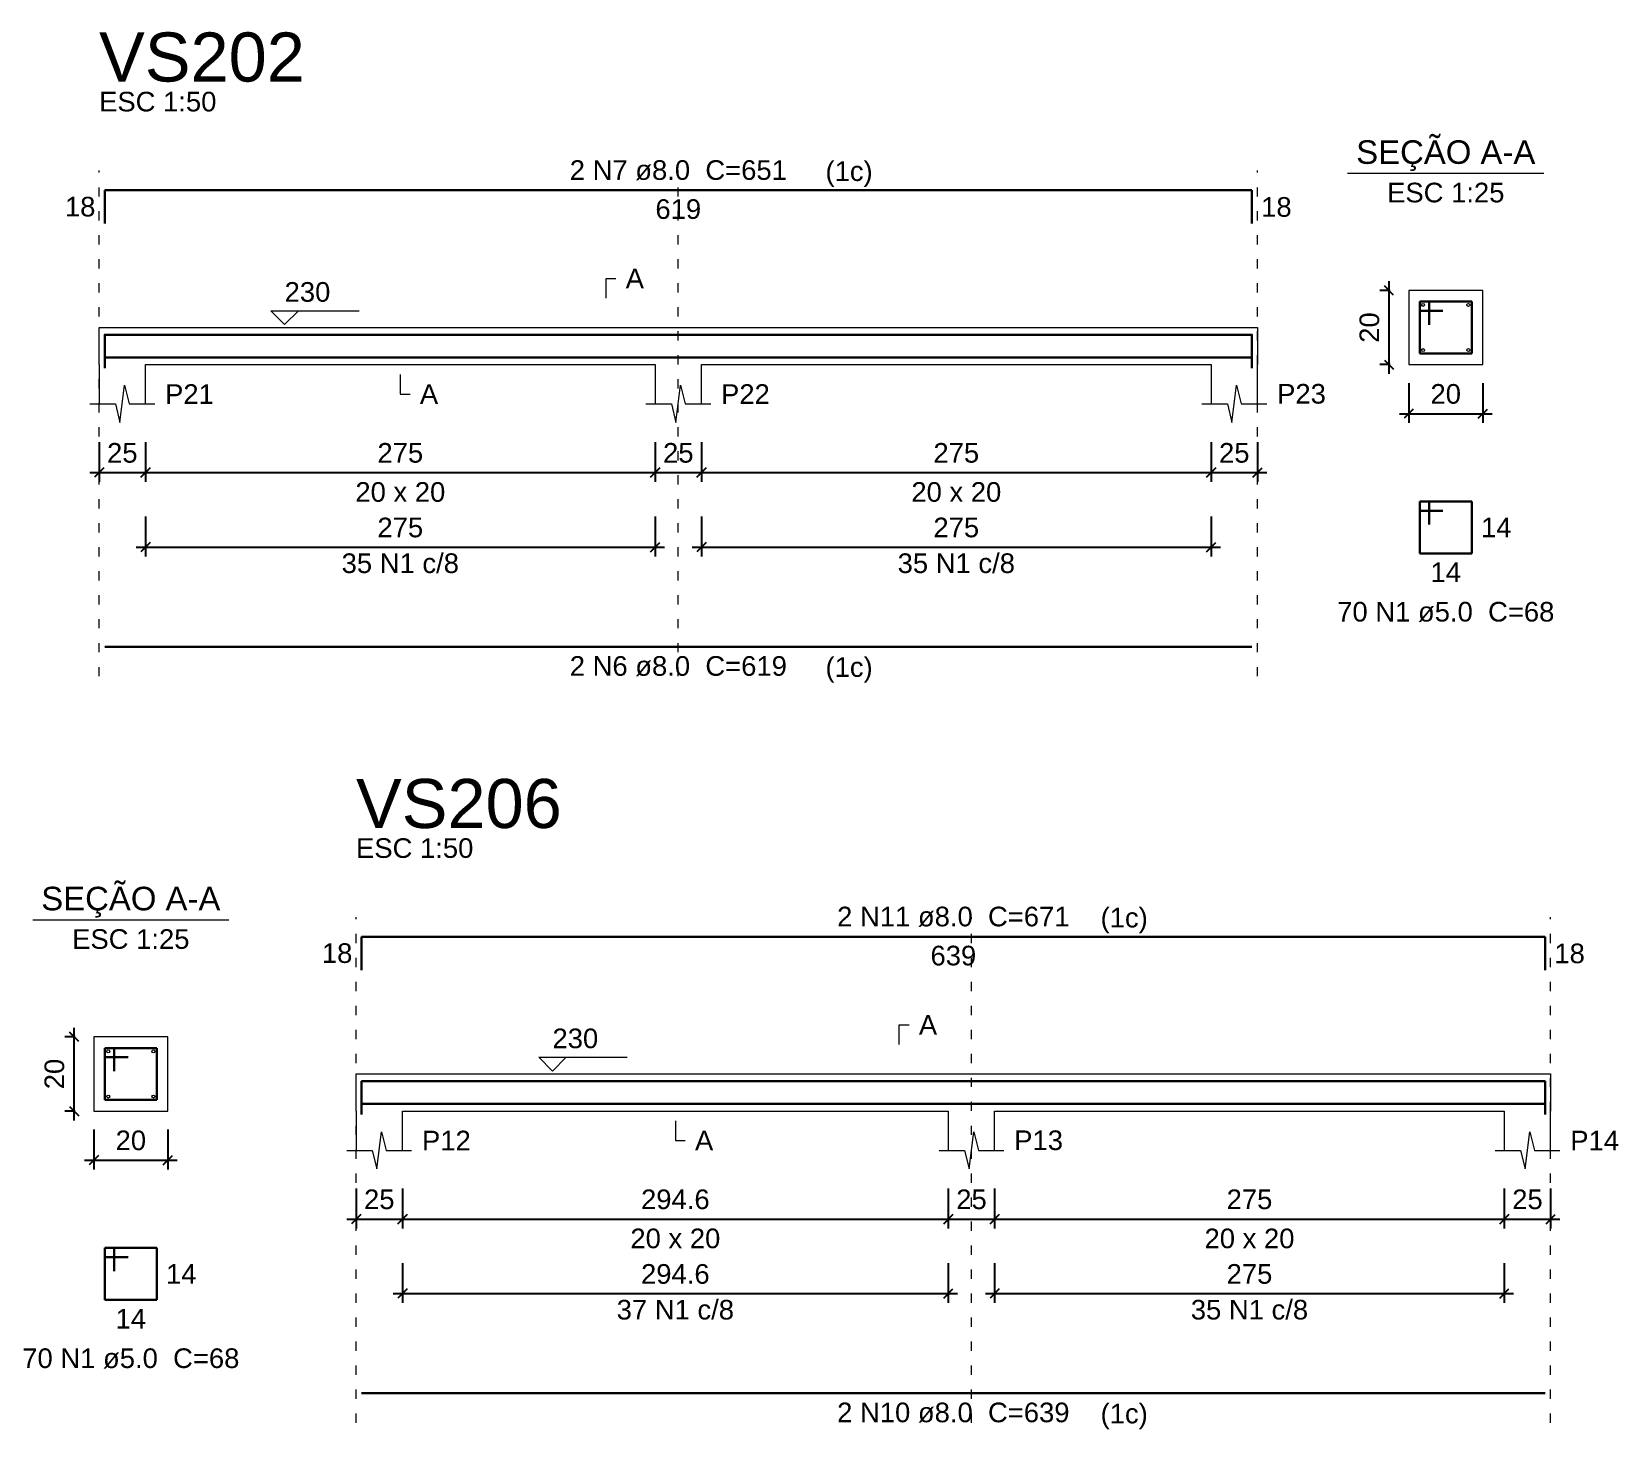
# Model space of a CAD drawing. Header units: millimetres. Extents: x 7 to 580, y -90 to 91.
# Drawn here: x 540.13 to 557.25, y -83.3 to -68.22 of the extents above; entities that cross this region are included whole.
import ezdxf

# ---------------------------------------------------------------- set-up
doc = ezdxf.new("R2010")
doc.units = ezdxf.units.MM
doc.linetypes.add('DOT2', pattern=[3.175, 0, -3.175])
for name, color, linetype, lineweight in [('DT-Barras na forma', 2, 'Continuous', 30), ('DT-Barras no corte', 5, 'Continuous', 5), ('DT-Barras rebatidas', 2, 'Continuous', 30), ('DT-Cotas', 9, 'Continuous', 5), ('DT-Forma', 5, 'Continuous', 5), ('DT-Pontilhado', 9, 'DOT2', 5), ('DT-Textos', 7, 'Continuous', 5), ('DT-Título', 3, 'Continuous', 20)]:
    doc.layers.add(name, color=color, linetype=linetype, lineweight=lineweight)
doc.styles.add('Arial', font='arial.ttf')
doc.styles.get("Standard").update_dxf_attribs({"font": 'arial.ttf'})
doc.dimstyles.new('UM_25.000000', dxfattribs={"dimtxt": 0.18, "dimasz": 0.1, "dimexe": 0.1, "dimexo": 0.2, "dimgap": 0, "dimtad": 1, "dimtih": 1, "dimtoh": 1, "dimdec": 1, "dimlfac": 25, "dimzin": 0, "dimdsep": 46, "dimtxsty": 'Standard', "dimblk": 'CLOSED', "dimblk1": 'CLOSED', "dimblk2": 'CLOSED', "dimcen": 0.09, "dimdle": 0.1, "dimadec": 1, "dimazin": 2, "dimtfac": 1, "dimtdec": 4, "dimtofl": 0, "dimtmove": 0, "dimatfit": 3, "dimldrblk": 'CLOSED', "dimfxl": 1, "dimtolj": 1, "dimarcsym": 0})
doc.dimstyles.new('UM_50.000000', dxfattribs={"dimtxt": 0.18, "dimasz": 0.1, "dimexe": 0.1, "dimexo": 0.2, "dimgap": 0, "dimtad": 1, "dimtih": 1, "dimtoh": 1, "dimdec": 1, "dimlfac": 50, "dimzin": 0, "dimdsep": 46, "dimtxsty": 'Standard', "dimblk": 'CLOSED', "dimblk1": 'CLOSED', "dimblk2": 'CLOSED', "dimcen": 0.09, "dimdle": 0.1, "dimadec": 1, "dimazin": 2, "dimtfac": 1, "dimtdec": 4, "dimtofl": 0, "dimtmove": 0, "dimatfit": 3, "dimldrblk": 'CLOSED', "dimfxl": 1, "dimtolj": 1, "dimarcsym": 0})

# ---------------------------------------------------------------- blocks, each defined once
blk = doc.blocks.new('_OBLIQUE')
at = {"color": 0, "linetype": 'ByBlock', "lineweight": -2}
blk.add_line((-0.5, -0.5), (0.5, 0.5), dxfattribs=at)
blk = doc.blocks.new('*D905')
at = {"layer": 'Defpoints', "color": 0, "transparency": 16777216}
for p in [(540.854, -72.449), (541.354, -72.449), (541.354, -72.979)]:
    blk.add_point(p, dxfattribs=at)
at = {"layer": 'DT-Cotas', "color": 0, "lineweight": -2, "transparency": 16777216}
for p, q in [((540.854, -72.649), (540.854, -73.079)), ((541.354, -72.649), (541.354, -73.079)), ((540.754, -72.979), (541.454, -72.979))]:
    blk.add_line(p, q, dxfattribs=at)
at = {"layer": 'DT-Cotas', "color": 0, "lineweight": -2, "transparency": 16777216, "xscale": 0.1, "yscale": 0.1, "zscale": 0.1, "rotation": 180}
blk.add_blockref('_OBLIQUE', (540.854, -72.979), dxfattribs=at)
at = {"layer": 'DT-Cotas', "color": 0, "lineweight": -2, "transparency": 16777216, "xscale": 0.1, "yscale": 0.1, "zscale": 0.1}
blk.add_blockref('_OBLIQUE', (541.354, -72.979), dxfattribs=at)
at = {"layer": 'DT-Cotas', "transparency": 16777216, "insert": (541.104, -72.767), "char_height": 0.2118, "attachment_point": 5, "rotation": 0.0057, "style": 'Arial'}
blk.add_mtext('\\A1;25', dxfattribs=at)
blk = doc.blocks.new('*D906')
at = {"layer": 'Defpoints', "color": 0, "transparency": 16777216}
for p in [(541.354, -72.449), (546.854, -72.449), (546.854, -72.979)]:
    blk.add_point(p, dxfattribs=at)
at = {"layer": 'DT-Cotas', "color": 0, "lineweight": -2, "transparency": 16777216}
for p, q in [((541.354, -72.649), (541.354, -73.079)), ((546.854, -72.649), (546.854, -73.079)), ((541.254, -72.979), (546.954, -72.979))]:
    blk.add_line(p, q, dxfattribs=at)
at = {"layer": 'DT-Cotas', "color": 0, "lineweight": -2, "transparency": 16777216, "xscale": 0.1, "yscale": 0.1, "zscale": 0.1, "rotation": 180}
blk.add_blockref('_OBLIQUE', (541.354, -72.979), dxfattribs=at)
at = {"layer": 'DT-Cotas', "color": 0, "lineweight": -2, "transparency": 16777216, "xscale": 0.1, "yscale": 0.1, "zscale": 0.1}
blk.add_blockref('_OBLIQUE', (546.854, -72.979), dxfattribs=at)
at = {"layer": 'DT-Cotas', "transparency": 16777216, "insert": (544.104, -72.767), "char_height": 0.2118, "attachment_point": 5, "rotation": 0.0057, "style": 'Arial'}
blk.add_mtext('\\A1;275', dxfattribs=at)
blk = doc.blocks.new('*D907')
at = {"layer": 'Defpoints', "color": 0, "transparency": 16777216}
for p in [(546.854, -72.449), (547.354, -72.449), (547.354, -72.979)]:
    blk.add_point(p, dxfattribs=at)
at = {"layer": 'DT-Cotas', "color": 0, "lineweight": -2, "transparency": 16777216}
for p, q in [((546.854, -72.649), (546.854, -73.079)), ((547.354, -72.649), (547.354, -73.079)), ((546.754, -72.979), (547.454, -72.979))]:
    blk.add_line(p, q, dxfattribs=at)
at = {"layer": 'DT-Cotas', "color": 0, "lineweight": -2, "transparency": 16777216, "xscale": 0.1, "yscale": 0.1, "zscale": 0.1, "rotation": 180}
blk.add_blockref('_OBLIQUE', (546.854, -72.979), dxfattribs=at)
at = {"layer": 'DT-Cotas', "color": 0, "lineweight": -2, "transparency": 16777216, "xscale": 0.1, "yscale": 0.1, "zscale": 0.1}
blk.add_blockref('_OBLIQUE', (547.354, -72.979), dxfattribs=at)
at = {"layer": 'DT-Cotas', "transparency": 16777216, "insert": (547.104, -72.767), "char_height": 0.2118, "attachment_point": 5, "rotation": 0.0057, "style": 'Arial'}
blk.add_mtext('\\A1;25', dxfattribs=at)
blk = doc.blocks.new('*D908')
at = {"layer": 'Defpoints', "color": 0, "transparency": 16777216}
for p in [(547.354, -72.449), (552.854, -72.449), (552.854, -72.979)]:
    blk.add_point(p, dxfattribs=at)
at = {"layer": 'DT-Cotas', "color": 0, "lineweight": -2, "transparency": 16777216}
for p, q in [((547.354, -72.649), (547.354, -73.079)), ((552.854, -72.649), (552.854, -73.079)), ((547.254, -72.979), (552.954, -72.979))]:
    blk.add_line(p, q, dxfattribs=at)
at = {"layer": 'DT-Cotas', "color": 0, "lineweight": -2, "transparency": 16777216, "xscale": 0.1, "yscale": 0.1, "zscale": 0.1, "rotation": 180}
blk.add_blockref('_OBLIQUE', (547.354, -72.979), dxfattribs=at)
at = {"layer": 'DT-Cotas', "color": 0, "lineweight": -2, "transparency": 16777216, "xscale": 0.1, "yscale": 0.1, "zscale": 0.1}
blk.add_blockref('_OBLIQUE', (552.854, -72.979), dxfattribs=at)
at = {"layer": 'DT-Cotas', "transparency": 16777216, "insert": (550.104, -72.767), "char_height": 0.2118, "attachment_point": 5, "rotation": 0.0057, "style": 'Arial'}
blk.add_mtext('\\A1;275', dxfattribs=at)
blk = doc.blocks.new('*D909')
at = {"layer": 'Defpoints', "color": 0, "transparency": 16777216}
for p in [(552.854, -72.449), (553.354, -72.449), (553.354, -72.979)]:
    blk.add_point(p, dxfattribs=at)
at = {"layer": 'DT-Cotas', "color": 0, "lineweight": -2, "transparency": 16777216}
for p, q in [((552.854, -72.649), (552.854, -73.079)), ((553.354, -72.649), (553.354, -73.079)), ((552.754, -72.979), (553.454, -72.979))]:
    blk.add_line(p, q, dxfattribs=at)
at = {"layer": 'DT-Cotas', "color": 0, "lineweight": -2, "transparency": 16777216, "xscale": 0.1, "yscale": 0.1, "zscale": 0.1, "rotation": 180}
blk.add_blockref('_OBLIQUE', (552.854, -72.979), dxfattribs=at)
at = {"layer": 'DT-Cotas', "color": 0, "lineweight": -2, "transparency": 16777216, "xscale": 0.1, "yscale": 0.1, "zscale": 0.1}
blk.add_blockref('_OBLIQUE', (553.354, -72.979), dxfattribs=at)
at = {"layer": 'DT-Cotas', "transparency": 16777216, "insert": (553.104, -72.767), "char_height": 0.2118, "attachment_point": 5, "rotation": 0.0057, "style": 'Arial'}
blk.add_mtext('\\A1;25', dxfattribs=at)
blk = doc.blocks.new('*D910')
at = {"layer": 'Defpoints', "color": 0, "transparency": 16777216}
for p in [(554.774, -71.014), (554.986, -71.014), (554.986, -71.814)]:
    blk.add_point(p, dxfattribs=at)
at = {"layer": 'DT-Cotas', "color": 0, "lineweight": -2, "transparency": 16777216}
for p, q in [((554.786, -71.014), (554.674, -71.014)), ((554.774, -71.914), (554.774, -70.914)), ((554.786, -71.814), (554.674, -71.814))]:
    blk.add_line(p, q, dxfattribs=at)
at = {"layer": 'DT-Cotas', "color": 0, "lineweight": -2, "transparency": 16777216, "xscale": 0.1, "yscale": 0.1, "zscale": 0.1}
for p, rotation in [((554.774, -71.014), 90), ((554.774, -71.814), 270)]:
    blk.add_blockref('_OBLIQUE', p, dxfattribs=dict(at, rotation=rotation))
at = {"layer": 'DT-Cotas', "transparency": 16777216, "insert": (554.563, -71.414), "char_height": 0.2118, "attachment_point": 5, "rotation": 90, "style": 'Arial'}
blk.add_mtext('\\A1;20', dxfattribs=at)
blk = doc.blocks.new('*D911')
at = {"layer": 'Defpoints', "color": 0, "transparency": 16777216}
for p in [(554.986, -71.814), (555.786, -71.814), (555.786, -72.343)]:
    blk.add_point(p, dxfattribs=at)
at = {"layer": 'DT-Cotas', "color": 0, "lineweight": -2, "transparency": 16777216}
for p, q in [((554.986, -72.014), (554.986, -72.443)), ((555.786, -72.014), (555.786, -72.443)), ((554.886, -72.343), (555.886, -72.343))]:
    blk.add_line(p, q, dxfattribs=at)
at = {"layer": 'DT-Cotas', "color": 0, "lineweight": -2, "transparency": 16777216, "xscale": 0.1, "yscale": 0.1, "zscale": 0.1, "rotation": 180}
blk.add_blockref('_OBLIQUE', (554.986, -72.343), dxfattribs=at)
at = {"layer": 'DT-Cotas', "color": 0, "lineweight": -2, "transparency": 16777216, "xscale": 0.1, "yscale": 0.1, "zscale": 0.1}
blk.add_blockref('_OBLIQUE', (555.786, -72.343), dxfattribs=at)
at = {"layer": 'DT-Cotas', "transparency": 16777216, "insert": (555.386, -72.131), "char_height": 0.2118, "attachment_point": 5, "rotation": 0.0057, "style": 'Arial'}
blk.add_mtext('\\A1;20', dxfattribs=at)
blk = doc.blocks.new('*D912')
at = {"layer": 'Defpoints', "color": 0, "transparency": 16777216}
for p in [(541.354, -73.254), (546.854, -73.254), (546.854, -73.783)]:
    blk.add_point(p, dxfattribs=at)
at = {"layer": 'DT-Cotas', "color": 0, "lineweight": -2, "transparency": 16777216}
for p, q in [((541.354, -73.454), (541.354, -73.883)), ((546.854, -73.454), (546.854, -73.883)), ((541.254, -73.783), (546.954, -73.783))]:
    blk.add_line(p, q, dxfattribs=at)
at = {"layer": 'DT-Cotas', "color": 0, "lineweight": -2, "transparency": 16777216, "xscale": 0.1, "yscale": 0.1, "zscale": 0.1, "rotation": 180}
blk.add_blockref('_OBLIQUE', (541.354, -73.783), dxfattribs=at)
at = {"layer": 'DT-Cotas', "color": 0, "lineweight": -2, "transparency": 16777216, "xscale": 0.1, "yscale": 0.1, "zscale": 0.1}
blk.add_blockref('_OBLIQUE', (546.854, -73.783), dxfattribs=at)
at = {"layer": 'DT-Cotas', "transparency": 16777216, "insert": (544.104, -73.572), "char_height": 0.2118, "attachment_point": 5, "rotation": 0.0057, "style": 'Arial'}
blk.add_mtext('\\A1;275', dxfattribs=at)
blk = doc.blocks.new('*D913')
at = {"layer": 'Defpoints', "color": 0, "transparency": 16777216}
for p in [(547.354, -73.254), (552.854, -73.254), (552.854, -73.783)]:
    blk.add_point(p, dxfattribs=at)
at = {"layer": 'DT-Cotas', "color": 0, "lineweight": -2, "transparency": 16777216}
for p, q in [((547.354, -73.454), (547.354, -73.883)), ((552.854, -73.454), (552.854, -73.883)), ((547.254, -73.783), (552.954, -73.783))]:
    blk.add_line(p, q, dxfattribs=at)
at = {"layer": 'DT-Cotas', "color": 0, "lineweight": -2, "transparency": 16777216, "xscale": 0.1, "yscale": 0.1, "zscale": 0.1, "rotation": 180}
blk.add_blockref('_OBLIQUE', (547.354, -73.783), dxfattribs=at)
at = {"layer": 'DT-Cotas', "color": 0, "lineweight": -2, "transparency": 16777216, "xscale": 0.1, "yscale": 0.1, "zscale": 0.1}
blk.add_blockref('_OBLIQUE', (552.854, -73.783), dxfattribs=at)
at = {"layer": 'DT-Cotas', "transparency": 16777216, "insert": (550.104, -73.572), "char_height": 0.2118, "attachment_point": 5, "rotation": 0.0057, "style": 'Arial'}
blk.add_mtext('\\A1;275', dxfattribs=at)
blk = doc.blocks.new('*D923')
at = {"layer": 'Defpoints', "color": 0, "transparency": 16777216}
for p in [(540.584, -79.067), (540.796, -79.067), (540.796, -79.867)]:
    blk.add_point(p, dxfattribs=at)
at = {"layer": 'DT-Cotas', "color": 0, "lineweight": -2, "transparency": 16777216}
for p, q in [((540.596, -79.067), (540.484, -79.067)), ((540.584, -79.967), (540.584, -78.967)), ((540.596, -79.867), (540.484, -79.867))]:
    blk.add_line(p, q, dxfattribs=at)
at = {"layer": 'DT-Cotas', "color": 0, "lineweight": -2, "transparency": 16777216, "xscale": 0.1, "yscale": 0.1, "zscale": 0.1}
for p, rotation in [((540.584, -79.067), 90), ((540.584, -79.867), 270)]:
    blk.add_blockref('_OBLIQUE', p, dxfattribs=dict(at, rotation=rotation))
at = {"layer": 'DT-Cotas', "transparency": 16777216, "insert": (540.372, -79.467), "char_height": 0.2118, "attachment_point": 5, "rotation": 90, "style": 'Arial'}
blk.add_mtext('\\A1;20', dxfattribs=at)
blk = doc.blocks.new('*D924')
at = {"layer": 'Defpoints', "color": 0, "transparency": 16777216}
for p in [(540.796, -79.867), (541.596, -79.867), (541.596, -80.396)]:
    blk.add_point(p, dxfattribs=at)
at = {"layer": 'DT-Cotas', "color": 0, "lineweight": -2, "transparency": 16777216}
for p, q in [((540.796, -80.067), (540.796, -80.496)), ((541.596, -80.067), (541.596, -80.496)), ((540.696, -80.396), (541.696, -80.396))]:
    blk.add_line(p, q, dxfattribs=at)
at = {"layer": 'DT-Cotas', "color": 0, "lineweight": -2, "transparency": 16777216, "xscale": 0.1, "yscale": 0.1, "zscale": 0.1, "rotation": 180}
blk.add_blockref('_OBLIQUE', (540.796, -80.396), dxfattribs=at)
at = {"layer": 'DT-Cotas', "color": 0, "lineweight": -2, "transparency": 16777216, "xscale": 0.1, "yscale": 0.1, "zscale": 0.1}
blk.add_blockref('_OBLIQUE', (541.596, -80.396), dxfattribs=at)
at = {"layer": 'DT-Cotas', "transparency": 16777216, "insert": (541.196, -80.184), "char_height": 0.2118, "attachment_point": 5, "rotation": 0.0057, "style": 'Arial'}
blk.add_mtext('\\A1;20', dxfattribs=at)
blk = doc.blocks.new('*D927')
at = {"layer": 'Defpoints', "color": 0, "transparency": 16777216}
for p in [(543.627, -80.502), (544.127, -80.502), (544.127, -81.032)]:
    blk.add_point(p, dxfattribs=at)
at = {"layer": 'DT-Cotas', "color": 0, "lineweight": -2, "transparency": 16777216}
for p, q in [((543.627, -80.702), (543.627, -81.132)), ((544.127, -80.702), (544.127, -81.132)), ((543.527, -81.032), (544.227, -81.032))]:
    blk.add_line(p, q, dxfattribs=at)
at = {"layer": 'DT-Cotas', "color": 0, "lineweight": -2, "transparency": 16777216, "xscale": 0.1, "yscale": 0.1, "zscale": 0.1, "rotation": 180}
blk.add_blockref('_OBLIQUE', (543.627, -81.032), dxfattribs=at)
at = {"layer": 'DT-Cotas', "color": 0, "lineweight": -2, "transparency": 16777216, "xscale": 0.1, "yscale": 0.1, "zscale": 0.1}
blk.add_blockref('_OBLIQUE', (544.127, -81.032), dxfattribs=at)
at = {"layer": 'DT-Cotas', "transparency": 16777216, "insert": (543.877, -80.82), "char_height": 0.2118, "attachment_point": 5, "rotation": 0.0057, "style": 'Arial'}
blk.add_mtext('\\A1;25', dxfattribs=at)
blk = doc.blocks.new('*D928')
at = {"layer": 'Defpoints', "color": 0, "transparency": 16777216}
for p in [(544.127, -80.502), (550.018, -80.502), (550.018, -81.032)]:
    blk.add_point(p, dxfattribs=at)
at = {"layer": 'DT-Cotas', "color": 0, "lineweight": -2, "transparency": 16777216}
for p, q in [((544.127, -80.702), (544.127, -81.132)), ((550.018, -80.702), (550.018, -81.132)), ((544.027, -81.032), (550.118, -81.032))]:
    blk.add_line(p, q, dxfattribs=at)
at = {"layer": 'DT-Cotas', "color": 0, "lineweight": -2, "transparency": 16777216, "xscale": 0.1, "yscale": 0.1, "zscale": 0.1, "rotation": 180}
blk.add_blockref('_OBLIQUE', (544.127, -81.032), dxfattribs=at)
at = {"layer": 'DT-Cotas', "color": 0, "lineweight": -2, "transparency": 16777216, "xscale": 0.1, "yscale": 0.1, "zscale": 0.1}
blk.add_blockref('_OBLIQUE', (550.018, -81.032), dxfattribs=at)
at = {"layer": 'DT-Cotas', "transparency": 16777216, "insert": (547.072, -80.82), "char_height": 0.2118, "attachment_point": 5, "rotation": 0.0057, "style": 'Arial'}
blk.add_mtext('\\A1;294.6', dxfattribs=at)
blk = doc.blocks.new('*D929')
at = {"layer": 'Defpoints', "color": 0, "transparency": 16777216}
for p in [(550.018, -80.502), (550.518, -80.502), (550.518, -81.032)]:
    blk.add_point(p, dxfattribs=at)
at = {"layer": 'DT-Cotas', "color": 0, "lineweight": -2, "transparency": 16777216}
for p, q in [((550.018, -80.702), (550.018, -81.132)), ((550.518, -80.702), (550.518, -81.132)), ((549.918, -81.032), (550.618, -81.032))]:
    blk.add_line(p, q, dxfattribs=at)
at = {"layer": 'DT-Cotas', "color": 0, "lineweight": -2, "transparency": 16777216, "xscale": 0.1, "yscale": 0.1, "zscale": 0.1, "rotation": 180}
blk.add_blockref('_OBLIQUE', (550.018, -81.032), dxfattribs=at)
at = {"layer": 'DT-Cotas', "color": 0, "lineweight": -2, "transparency": 16777216, "xscale": 0.1, "yscale": 0.1, "zscale": 0.1}
blk.add_blockref('_OBLIQUE', (550.518, -81.032), dxfattribs=at)
at = {"layer": 'DT-Cotas', "transparency": 16777216, "insert": (550.268, -80.82), "char_height": 0.2118, "attachment_point": 5, "rotation": 0.0057, "style": 'Arial'}
blk.add_mtext('\\A1;25', dxfattribs=at)
blk = doc.blocks.new('*D930')
at = {"layer": 'Defpoints', "color": 0, "transparency": 16777216}
for p in [(550.518, -80.502), (556.018, -80.502), (556.018, -81.032)]:
    blk.add_point(p, dxfattribs=at)
at = {"layer": 'DT-Cotas', "color": 0, "lineweight": -2, "transparency": 16777216}
for p, q in [((550.518, -80.702), (550.518, -81.132)), ((556.018, -80.702), (556.018, -81.132)), ((550.418, -81.032), (556.118, -81.032))]:
    blk.add_line(p, q, dxfattribs=at)
at = {"layer": 'DT-Cotas', "color": 0, "lineweight": -2, "transparency": 16777216, "xscale": 0.1, "yscale": 0.1, "zscale": 0.1, "rotation": 180}
blk.add_blockref('_OBLIQUE', (550.518, -81.032), dxfattribs=at)
at = {"layer": 'DT-Cotas', "color": 0, "lineweight": -2, "transparency": 16777216, "xscale": 0.1, "yscale": 0.1, "zscale": 0.1}
blk.add_blockref('_OBLIQUE', (556.018, -81.032), dxfattribs=at)
at = {"layer": 'DT-Cotas', "transparency": 16777216, "insert": (553.268, -80.82), "char_height": 0.2118, "attachment_point": 5, "rotation": 0.0057, "style": 'Arial'}
blk.add_mtext('\\A1;275', dxfattribs=at)
blk = doc.blocks.new('*D931')
at = {"layer": 'Defpoints', "color": 0, "transparency": 16777216}
for p in [(556.018, -80.502), (556.518, -80.502), (556.518, -81.032)]:
    blk.add_point(p, dxfattribs=at)
at = {"layer": 'DT-Cotas', "color": 0, "lineweight": -2, "transparency": 16777216}
for p, q in [((556.018, -80.702), (556.018, -81.132)), ((556.518, -80.702), (556.518, -81.132)), ((555.918, -81.032), (556.618, -81.032))]:
    blk.add_line(p, q, dxfattribs=at)
at = {"layer": 'DT-Cotas', "color": 0, "lineweight": -2, "transparency": 16777216, "xscale": 0.1, "yscale": 0.1, "zscale": 0.1, "rotation": 180}
blk.add_blockref('_OBLIQUE', (556.018, -81.032), dxfattribs=at)
at = {"layer": 'DT-Cotas', "color": 0, "lineweight": -2, "transparency": 16777216, "xscale": 0.1, "yscale": 0.1, "zscale": 0.1}
blk.add_blockref('_OBLIQUE', (556.518, -81.032), dxfattribs=at)
at = {"layer": 'DT-Cotas', "transparency": 16777216, "insert": (556.268, -80.82), "char_height": 0.2118, "attachment_point": 5, "rotation": 0.0057, "style": 'Arial'}
blk.add_mtext('\\A1;25', dxfattribs=at)
blk = doc.blocks.new('*D916')
at = {"layer": 'Defpoints', "color": 0, "transparency": 16777216}
for p in [(544.127, -81.307), (550.018, -81.307), (550.018, -81.836)]:
    blk.add_point(p, dxfattribs=at)
at = {"layer": 'DT-Cotas', "color": 0, "lineweight": -2, "transparency": 16777216}
for p, q in [((544.127, -81.507), (544.127, -81.936)), ((550.018, -81.507), (550.018, -81.936)), ((544.027, -81.836), (550.118, -81.836))]:
    blk.add_line(p, q, dxfattribs=at)
at = {"layer": 'DT-Cotas', "color": 0, "lineweight": -2, "transparency": 16777216, "xscale": 0.1, "yscale": 0.1, "zscale": 0.1, "rotation": 180}
blk.add_blockref('_OBLIQUE', (544.127, -81.836), dxfattribs=at)
at = {"layer": 'DT-Cotas', "color": 0, "lineweight": -2, "transparency": 16777216, "xscale": 0.1, "yscale": 0.1, "zscale": 0.1}
blk.add_blockref('_OBLIQUE', (550.018, -81.836), dxfattribs=at)
at = {"layer": 'DT-Cotas', "transparency": 16777216, "insert": (547.072, -81.625), "char_height": 0.2118, "attachment_point": 5, "rotation": 0.0057, "style": 'Arial'}
blk.add_mtext('\\A1;294.6', dxfattribs=at)
blk = doc.blocks.new('*D917')
at = {"layer": 'Defpoints', "color": 0, "transparency": 16777216}
for p in [(550.518, -81.307), (556.018, -81.307), (556.018, -81.836)]:
    blk.add_point(p, dxfattribs=at)
at = {"layer": 'DT-Cotas', "color": 0, "lineweight": -2, "transparency": 16777216}
for p, q in [((550.518, -81.507), (550.518, -81.936)), ((556.018, -81.507), (556.018, -81.936)), ((550.418, -81.836), (556.118, -81.836))]:
    blk.add_line(p, q, dxfattribs=at)
at = {"layer": 'DT-Cotas', "color": 0, "lineweight": -2, "transparency": 16777216, "xscale": 0.1, "yscale": 0.1, "zscale": 0.1, "rotation": 180}
blk.add_blockref('_OBLIQUE', (550.518, -81.836), dxfattribs=at)
at = {"layer": 'DT-Cotas', "color": 0, "lineweight": -2, "transparency": 16777216, "xscale": 0.1, "yscale": 0.1, "zscale": 0.1}
blk.add_blockref('_OBLIQUE', (556.018, -81.836), dxfattribs=at)
at = {"layer": 'DT-Cotas', "transparency": 16777216, "insert": (553.268, -81.625), "char_height": 0.2118, "attachment_point": 5, "rotation": 0.0057, "style": 'Arial'}
blk.add_mtext('\\A1;275', dxfattribs=at)

msp = doc.modelspace()

# ---------------------------------------------------------------- linework, layer by layer
at = {"layer": 'DT-Barras na forma'}
for p, q in [((555.2061, -71.1336), (555.1061, -71.1336)), ((555.1061, -71.1336), (555.1061, -71.6936)), ((555.6661, -71.1336), (555.1061, -71.1336)), ((555.1061, -71.1336), (555.1061, -71.2336)), ((555.2061, -71.3836), (555.2061, -71.1336)), ((555.6661, -71.6936), (555.6661, -71.1336)), ((555.1061, -71.2336), (555.3561, -71.2336)), ((555.1061, -71.6936), (555.6661, -71.6936)), ((541.0156, -79.1867), (540.9156, -79.1867)), ((540.9156, -79.1867), (540.9156, -79.7467)), ((541.4756, -79.1867), (540.9156, -79.1867)), ((540.9156, -79.1867), (540.9156, -79.2867)), ((541.0156, -79.4367), (541.0156, -79.1867)), ((541.4756, -79.7467), (541.4756, -79.1867)), ((540.9156, -79.2867), (541.1656, -79.2867)), ((540.9156, -79.7467), (541.4756, -79.7467))]:
    msp.add_line(p, q, dxfattribs=at)
for points in [[(540.9137, -71.8513), (540.9137, -71.4916), (553.294, -71.4916), (553.294, -71.8513)], [(540.9137, -71.7356), (553.294, -71.7356)], [(543.6865, -79.9044), (543.6865, -79.5447), (556.458, -79.5447), (556.458, -79.9044)], [(543.6865, -79.7887), (556.458, -79.7887)]]:
    msp.add_lwpolyline(points, dxfattribs=at)
at = {"layer": 'DT-Barras no corte'}
for centre in [(555.1421, -71.1696), (555.6301, -71.1696), (555.1421, -71.6576), (555.6301, -71.6576), (540.9516, -79.2227), (541.4396, -79.2227), (540.9516, -79.7107), (541.4396, -79.7107)]:
    msp.add_circle(centre, 0.016, dxfattribs=at)
at = {"layer": 'DT-Barras rebatidas'}
for p, q in [((540.9137, -70.2923), (540.9137, -69.9326)), ((540.9137, -69.9326), (553.294, -69.9326)), ((553.294, -69.9326), (553.294, -70.2923)), ((555.2061, -73.2903), (555.1061, -73.2903)), ((555.1061, -73.2903), (555.1061, -73.8503)), ((555.6661, -73.2903), (555.1061, -73.2903)), ((555.1061, -73.2903), (555.1061, -73.3903)), ((555.1061, -73.3903), (555.3561, -73.3903)), ((555.2061, -73.5403), (555.2061, -73.2903)), ((555.6661, -73.8503), (555.6661, -73.2903)), ((555.1061, -73.8503), (555.6661, -73.8503)), ((540.9137, -74.8585), (553.294, -74.8585)), ((543.6865, -78.3454), (543.6865, -77.9857)), ((543.6865, -77.9857), (556.458, -77.9857)), ((556.458, -77.9857), (556.458, -78.3454)), ((541.0156, -81.3434), (540.9156, -81.3434)), ((540.9156, -81.3434), (540.9156, -81.9034)), ((541.4756, -81.3434), (540.9156, -81.3434)), ((540.9156, -81.3434), (540.9156, -81.4434)), ((540.9156, -81.4434), (541.1656, -81.4434)), ((541.0156, -81.5934), (541.0156, -81.3434)), ((541.4756, -81.9034), (541.4756, -81.3434)), ((540.9156, -81.9034), (541.4756, -81.9034)), ((543.6865, -82.9116), (556.458, -82.9116))]:
    msp.add_line(p, q, dxfattribs=at)
at = {"layer": 'DT-Forma'}
for p, q in [((555.7861, -71.0136), (554.9861, -71.0136)), ((554.9861, -71.0136), (554.9861, -71.8136)), ((555.7861, -71.8136), (555.7861, -71.0136)), ((540.8537, -71.4136), (541.3537, -71.4136)), ((541.3537, -71.4136), (546.854, -71.4136)), ((546.854, -71.4136), (547.354, -71.4136)), ((547.354, -71.4136), (552.854, -71.4136)), ((552.854, -71.4136), (553.354, -71.4136)), ((540.8537, -71.8136), (540.8537, -72.2372)), ((541.3537, -72.2372), (541.3537, -71.8136)), ((541.3537, -71.8136), (546.854, -71.8136)), ((546.854, -71.8136), (546.854, -72.2372)), ((547.354, -72.2372), (547.354, -71.8136)), ((547.354, -71.8136), (552.854, -71.8136)), ((552.854, -71.8136), (552.854, -72.2372)), ((553.354, -72.2372), (553.354, -71.8136)), ((554.9861, -71.8136), (555.7861, -71.8136)), ((541.0787, -72.4372), (541.1287, -72.0372)), ((541.1287, -72.0372), (541.1787, -72.2372)), ((547.079, -72.4372), (547.129, -72.0372)), ((547.129, -72.0372), (547.179, -72.2372)), ((553.079, -72.4372), (553.129, -72.0372)), ((553.129, -72.0372), (553.179, -72.2372)), ((540.7537, -72.2372), (541.0287, -72.2372)), ((541.0287, -72.2372), (541.0787, -72.4372)), ((541.1787, -72.2372), (541.4537, -72.2372)), ((546.754, -72.2372), (547.029, -72.2372)), ((547.029, -72.2372), (547.079, -72.4372)), ((547.179, -72.2372), (547.454, -72.2372)), ((552.754, -72.2372), (553.029, -72.2372)), ((553.029, -72.2372), (553.079, -72.4372)), ((553.179, -72.2372), (553.454, -72.2372)), ((541.5956, -79.0667), (540.7956, -79.0667)), ((540.7956, -79.0667), (540.7956, -79.8667)), ((541.5956, -79.8667), (541.5956, -79.0667)), ((543.6265, -79.4667), (544.1265, -79.4667)), ((544.1265, -79.4667), (550.0177, -79.4667)), ((550.0177, -79.4667), (550.5177, -79.4667)), ((550.5177, -79.4667), (556.018, -79.4667)), ((556.018, -79.4667), (556.518, -79.4667)), ((540.7956, -79.8667), (541.5956, -79.8667)), ((543.6265, -79.8667), (543.6265, -80.2903)), ((544.1265, -80.2903), (544.1265, -79.8667)), ((544.1265, -79.8667), (550.0177, -79.8667)), ((550.0177, -79.8667), (550.0177, -80.2903)), ((550.5177, -80.2903), (550.5177, -79.8667)), ((550.5177, -79.8667), (556.018, -79.8667)), ((556.018, -79.8667), (556.018, -80.2903)), ((556.518, -80.2903), (556.518, -79.8667)), ((543.8515, -80.4903), (543.9015, -80.0903)), ((543.9015, -80.0903), (543.9515, -80.2903)), ((550.2427, -80.4903), (550.2927, -80.0903)), ((550.2927, -80.0903), (550.3427, -80.2903)), ((556.243, -80.4903), (556.293, -80.0903)), ((556.293, -80.0903), (556.343, -80.2903)), ((543.5265, -80.2903), (543.8015, -80.2903)), ((543.8015, -80.2903), (543.8515, -80.4903)), ((543.9515, -80.2903), (544.2265, -80.2903)), ((549.9177, -80.2903), (550.1927, -80.2903)), ((550.1927, -80.2903), (550.2427, -80.4903)), ((550.3427, -80.2903), (550.6177, -80.2903)), ((555.918, -80.2903), (556.193, -80.2903)), ((556.193, -80.2903), (556.243, -80.4903)), ((556.343, -80.2903), (556.618, -80.2903))]:
    msp.add_line(p, q, dxfattribs=at)
at = {"layer": 'DT-Forma', "linetype": 'Continuous'}
for p, q in [((540.8537, -71.8136), (540.8537, -71.4136)), ((553.354, -71.4136), (553.354, -71.8136)), ((543.6265, -79.8667), (543.6265, -79.4667)), ((556.518, -79.4667), (556.518, -79.8667))]:
    msp.add_line(p, q, dxfattribs=at)
at = {"layer": 'DT-Pontilhado', "ltscale": 0.05}
for p, q in [((540.8537, -75.1762), (540.8537, -69.7208)), ((547.104, -75.1762), (547.104, -69.7208)), ((553.354, -75.1762), (553.354, -69.7208)), ((543.6265, -83.2293), (543.6265, -77.7739)), ((550.2677, -83.2293), (550.2677, -77.7739)), ((556.518, -83.2293), (556.518, -77.7739))]:
    msp.add_line(p, q, dxfattribs=at)
at = {"layer": 'DT-Textos'}
for p, q in [((554.3271, -69.7487), (556.4451, -69.7487)), ((540.1366, -77.8018), (542.2546, -77.8018))]:
    msp.add_line(p, q, dxfattribs=at)
for points in [[(546.3245, -71.0959), (546.3245, -70.8841), (546.4304, -70.8841)], [(543.0038, -71.2336), (542.8555, -71.3818), (542.7073, -71.2336), (543.6604, -71.2336)], [(544.1039, -71.9195), (544.1039, -72.1313), (544.2098, -72.1313)], [(549.4882, -79.149), (549.4882, -78.9372), (549.5941, -78.9372)], [(545.8939, -79.2867), (545.7456, -79.435), (545.5974, -79.2867), (546.5505, -79.2867)], [(547.0721, -79.9726), (547.0721, -80.1844), (547.178, -80.1844)]]:
    msp.add_lwpolyline(points, dxfattribs=at)

# ---------------------------------------------------------------- texts
at = {"layer": 'DT-Barras rebatidas', "color": 7, "char_height": 0.2118, "line_spacing_factor": 0.9, "style": 'Arial'}
for s, insert, width, attachment_point in [('2 N7 ø8.0  C=651', (547.1043, -69.8263), 4.06656, 8), ('18', (540.8138, -70.2184), 0.90832, 9), ('18', (553.394, -70.0066), 0.90832, 1), ('619', (547.1039, -70.0299), 1.16248, 2), ('14', (555.7662, -73.4644), 0.90832, 1), ('35 N1 c/8', (544.1039, -74.0651), 2.28744, 8), ('35 N1 c/8', (550.104, -74.0651), 2.28744, 8), ('14', (555.3861, -73.9476), 0.90832, 2), ('70 N1 ø5.0  C=68', (555.3863, -74.5913), 4.06656, 8), ('2 N6 ø8.0  C=619', (547.1043, -75.1763), 4.06656, 8), ('2 N11 ø8.0  C=671', (550.0721, -77.8794), 4.32072, 8), ('18', (543.5866, -78.2715), 0.90832, 9), ('18', (556.558, -78.0597), 0.90832, 1), ('639', (550.0723, -78.083), 1.16248, 2), ('14', (541.5757, -81.5175), 0.90832, 1), ('14', (541.1956, -82.0007), 0.90832, 2), ('37 N1 c/8', (547.0721, -82.1182), 2.28744, 8), ('35 N1 c/8', (553.2679, -82.1182), 2.28744, 8), ('70 N1 ø5.0  C=68', (541.1958, -82.6444), 4.06656, 8), ('2 N10 ø8.0  C=639', (550.0721, -83.2294), 4.32072, 8)]:
    msp.add_mtext(s, dxfattribs=dict(at, insert=insert, width=width, attachment_point=attachment_point))
at = {"layer": 'DT-Textos', "line_spacing_factor": 0.798, "style": 'Arial'}
for s, insert, char_height, width, attachment_point in [('ESC 1:50', (540.8533, -69.0853), 0.2118, 2.03328, 7), ('SEÇÃO A-A', (555.3863, -69.7262), 0.25416, 2.744928, 8), ('(1c)', (548.6923, -69.8962), 0.2118, 1.01664, 7), ('ESC 1:25', (555.3863, -70.0663), 0.2118, 2.03328, 8), ('A', (546.5363, -70.9903), 0.2118, 0.25416, 7), ('230', (542.8553, -71.1383), 0.2118, 0.76248, 7), ('P21', (541.5653, -72.2373), 0.2118, 0.76248, 7), ('A', (544.3153, -72.2373), 0.2118, 0.25416, 7), ('P22', (547.5653, -72.2373), 0.2118, 0.76248, 7), ('P23', (553.5663, -72.2373), 0.2118, 0.76248, 7), ('20 x 20', (544.1043, -73.2963), 0.2118, 1.77912, 8), ('20 x 20', (550.1043, -73.2963), 0.2118, 1.77912, 8), ('(1c)', (548.6923, -75.2462), 0.2118, 1.01664, 7), ('ESC 1:50', (543.6261, -77.1384), 0.2118, 2.03328, 7), ('SEÇÃO A-A', (541.1958, -77.7793), 0.25416, 2.744928, 8), ('(1c)', (551.6611, -77.9493), 0.2118, 1.01664, 7), ('ESC 1:25', (541.1958, -78.1194), 0.2118, 2.03328, 8), ('A', (549.7001, -79.0434), 0.2118, 0.25416, 7), ('230', (545.7461, -79.1914), 0.2118, 0.76248, 7), ('P12', (544.3381, -80.2904), 0.2118, 0.76248, 7), ('A', (547.2841, -80.2904), 0.2118, 0.25416, 7), ('P13', (550.7291, -80.2904), 0.2118, 0.76248, 7), ('P14', (556.7301, -80.2904), 0.2118, 0.76248, 7), ('20 x 20', (547.0721, -81.3494), 0.2118, 1.77912, 8), ('20 x 20', (553.2681, -81.3494), 0.2118, 1.77912, 8), ('(1c)', (551.6611, -83.2993), 0.2118, 1.01664, 7)]:
    msp.add_mtext(s, dxfattribs=dict(at, insert=insert, char_height=char_height, width=width, attachment_point=attachment_point))
at = {"layer": 'DT-Título', "char_height": 0.5295, "width": 3.177, "attachment_point": 7, "line_spacing_factor": 0.798, "style": 'Arial'}
for s, insert in [('VS202', (540.8533, -68.7675)), ('VS206', (543.6261, -76.8206))]:
    msp.add_mtext(s, dxfattribs=dict(at, insert=insert))

# ---------------------------------------------------------------- dimensions: what is measured, and where the dimension line sits
at = {"layer": 'DT-Cotas'}
for base, p1, p2, picture, middle in [((554.7743, -71.0136), (554.9861, -71.8136), (554.9861, -71.0136), '*D910', (554.5625, -71.4136)), ((540.5838, -79.0667), (540.7956, -79.8667), (540.7956, -79.0667), '*D923', (540.372, -79.4667))]:
    dim = msp.add_linear_dim(base=base, p1=p1, p2=p2, angle=90, dimstyle='UM_25.000000', override={"dimtxt": 0.2118, "dimasz": 0.1, "dimexe": 0.1, "dimexo": 0.2, "dimtad": 1, "dimtih": 0, "dimtoh": 0, "dimdec": 1, "dimlfac": 25, "dimzin": 8, "dimtxsty": 'Arial', "dimblk": 'OBLIQUE', "dimblk1": 'OBLIQUE', "dimblk2": 'OBLIQUE', "dimsah": 1, "dimdle": 0.1, "dimse1": 0, "dimse2": 0, "dimclrt": 256, "dimadec": 1, "dimazin": 3, "dimtmove": 2, "dimldrblk": 'OBLIQUE'}, dxfattribs=at)
    dim.commit()
    dim.dimension.update_dxf_attribs({"geometry": picture, "text_midpoint": middle, "dimtype": 160, "text_rotation": 90})
for base, p1, p2, dimstyle, override, picture, middle in [((555.7861, -72.3431), (554.9861, -71.8136), (555.7861, -71.8136), 'UM_25.000000', {"dimtxt": 0.2118, "dimasz": 0.1, "dimexe": 0.1, "dimexo": 0.2, "dimtad": 1, "dimtih": 0, "dimtoh": 0, "dimdec": 1, "dimlfac": 25, "dimzin": 8, "dimtxsty": 'Arial', "dimblk": 'OBLIQUE', "dimblk1": 'OBLIQUE', "dimblk2": 'OBLIQUE', "dimsah": 1, "dimdle": 0.1, "dimse1": 0, "dimse2": 0, "dimclrt": 256, "dimadec": 1, "dimazin": 3, "dimtmove": 2, "dimldrblk": 'OBLIQUE'}, '*D911', (555.3861, -72.1313)), ((541.3537, -72.9785), (540.8537, -72.449), (541.3537, -72.449), 'UM_50.000000', {"dimtxt": 0.2118, "dimasz": 0.1, "dimexe": 0.1, "dimexo": 0.2, "dimtad": 1, "dimtih": 0, "dimtoh": 0, "dimdec": 1, "dimlfac": 50, "dimzin": 8, "dimtxsty": 'Arial', "dimblk": 'OBLIQUE', "dimblk1": 'OBLIQUE', "dimblk2": 'OBLIQUE', "dimsah": 1, "dimdle": 0.1, "dimse1": 0, "dimse2": 0, "dimclrt": 256, "dimadec": 1, "dimazin": 3, "dimtmove": 2, "dimldrblk": 'OBLIQUE'}, '*D905', (541.1037, -72.7667)), ((546.854, -72.9785), (541.3537, -72.449), (546.854, -72.449), 'UM_50.000000', {"dimtxt": 0.2118, "dimasz": 0.1, "dimexe": 0.1, "dimexo": 0.2, "dimtad": 1, "dimtih": 0, "dimtoh": 0, "dimdec": 1, "dimlfac": 50, "dimzin": 8, "dimtxsty": 'Arial', "dimblk": 'OBLIQUE', "dimblk1": 'OBLIQUE', "dimblk2": 'OBLIQUE', "dimsah": 1, "dimdle": 0.1, "dimse1": 0, "dimse2": 0, "dimclrt": 256, "dimadec": 1, "dimazin": 3, "dimtmove": 2, "dimldrblk": 'OBLIQUE'}, '*D906', (544.1039, -72.7667)), ((547.354, -72.9785), (546.854, -72.449), (547.354, -72.449), 'UM_50.000000', {"dimtxt": 0.2118, "dimasz": 0.1, "dimexe": 0.1, "dimexo": 0.2, "dimtad": 1, "dimtih": 0, "dimtoh": 0, "dimdec": 1, "dimlfac": 50, "dimzin": 8, "dimtxsty": 'Arial', "dimblk": 'OBLIQUE', "dimblk1": 'OBLIQUE', "dimblk2": 'OBLIQUE', "dimsah": 1, "dimdle": 0.1, "dimse1": 0, "dimse2": 0, "dimclrt": 256, "dimadec": 1, "dimazin": 3, "dimtmove": 2, "dimldrblk": 'OBLIQUE'}, '*D907', (547.104, -72.7667)), ((552.854, -72.9785), (547.354, -72.449), (552.854, -72.449), 'UM_50.000000', {"dimtxt": 0.2118, "dimasz": 0.1, "dimexe": 0.1, "dimexo": 0.2, "dimtad": 1, "dimtih": 0, "dimtoh": 0, "dimdec": 1, "dimlfac": 50, "dimzin": 8, "dimtxsty": 'Arial', "dimblk": 'OBLIQUE', "dimblk1": 'OBLIQUE', "dimblk2": 'OBLIQUE', "dimsah": 1, "dimdle": 0.1, "dimse1": 0, "dimse2": 0, "dimclrt": 256, "dimadec": 1, "dimazin": 3, "dimtmove": 2, "dimldrblk": 'OBLIQUE'}, '*D908', (550.104, -72.7667)), ((553.354, -72.9785), (552.854, -72.449), (553.354, -72.449), 'UM_50.000000', {"dimtxt": 0.2118, "dimasz": 0.1, "dimexe": 0.1, "dimexo": 0.2, "dimtad": 1, "dimtih": 0, "dimtoh": 0, "dimdec": 1, "dimlfac": 50, "dimzin": 8, "dimtxsty": 'Arial', "dimblk": 'OBLIQUE', "dimblk1": 'OBLIQUE', "dimblk2": 'OBLIQUE', "dimsah": 1, "dimdle": 0.1, "dimse1": 0, "dimse2": 0, "dimclrt": 256, "dimadec": 1, "dimazin": 3, "dimtmove": 2, "dimldrblk": 'OBLIQUE'}, '*D909', (553.104, -72.7667)), ((546.854, -73.7834), (541.3537, -73.2539), (546.854, -73.2539), 'UM_50.000000', {"dimtxt": 0.2118, "dimasz": 0.1, "dimexe": 0.1, "dimexo": 0.2, "dimtad": 1, "dimtih": 0, "dimtoh": 0, "dimdec": 1, "dimlfac": 50, "dimzin": 8, "dimtxsty": 'Arial', "dimblk": 'OBLIQUE', "dimblk1": 'OBLIQUE', "dimblk2": 'OBLIQUE', "dimsah": 1, "dimdle": 0.1, "dimse1": 0, "dimse2": 0, "dimclrt": 256, "dimadec": 1, "dimazin": 3, "dimtmove": 2, "dimldrblk": 'OBLIQUE'}, '*D912', (544.1039, -73.5716)), ((552.854, -73.7834), (547.354, -73.2539), (552.854, -73.2539), 'UM_50.000000', {"dimtxt": 0.2118, "dimasz": 0.1, "dimexe": 0.1, "dimexo": 0.2, "dimtad": 1, "dimtih": 0, "dimtoh": 0, "dimdec": 1, "dimlfac": 50, "dimzin": 8, "dimtxsty": 'Arial', "dimblk": 'OBLIQUE', "dimblk1": 'OBLIQUE', "dimblk2": 'OBLIQUE', "dimsah": 1, "dimdle": 0.1, "dimse1": 0, "dimse2": 0, "dimclrt": 256, "dimadec": 1, "dimazin": 3, "dimtmove": 2, "dimldrblk": 'OBLIQUE'}, '*D913', (550.104, -73.5716)), ((541.5956, -80.3962), (540.7956, -79.8667), (541.5956, -79.8667), 'UM_25.000000', {"dimtxt": 0.2118, "dimasz": 0.1, "dimexe": 0.1, "dimexo": 0.2, "dimtad": 1, "dimtih": 0, "dimtoh": 0, "dimdec": 1, "dimlfac": 25, "dimzin": 8, "dimtxsty": 'Arial', "dimblk": 'OBLIQUE', "dimblk1": 'OBLIQUE', "dimblk2": 'OBLIQUE', "dimsah": 1, "dimdle": 0.1, "dimse1": 0, "dimse2": 0, "dimclrt": 256, "dimadec": 1, "dimazin": 3, "dimtmove": 2, "dimldrblk": 'OBLIQUE'}, '*D924', (541.1956, -80.1844)), ((544.1265, -81.0316), (543.6265, -80.5021), (544.1265, -80.5021), 'UM_50.000000', {"dimtxt": 0.2118, "dimasz": 0.1, "dimexe": 0.1, "dimexo": 0.2, "dimtad": 1, "dimtih": 0, "dimtoh": 0, "dimdec": 1, "dimlfac": 50, "dimzin": 8, "dimtxsty": 'Arial', "dimblk": 'OBLIQUE', "dimblk1": 'OBLIQUE', "dimblk2": 'OBLIQUE', "dimsah": 1, "dimdle": 0.1, "dimse1": 0, "dimse2": 0, "dimclrt": 256, "dimadec": 1, "dimazin": 3, "dimtmove": 2, "dimldrblk": 'OBLIQUE'}, '*D927', (543.8765, -80.8198)), ((550.0177, -81.0316), (544.1265, -80.5021), (550.0177, -80.5021), 'UM_50.000000', {"dimtxt": 0.2118, "dimasz": 0.1, "dimexe": 0.1, "dimexo": 0.2, "dimtad": 1, "dimtih": 0, "dimtoh": 0, "dimdec": 1, "dimlfac": 50, "dimzin": 8, "dimtxsty": 'Arial', "dimblk": 'OBLIQUE', "dimblk1": 'OBLIQUE', "dimblk2": 'OBLIQUE', "dimsah": 1, "dimdle": 0.1, "dimse1": 0, "dimse2": 0, "dimclrt": 256, "dimadec": 1, "dimazin": 3, "dimtmove": 2, "dimldrblk": 'OBLIQUE'}, '*D928', (547.0721, -80.8198)), ((550.5177, -81.0316), (550.0177, -80.5021), (550.5177, -80.5021), 'UM_50.000000', {"dimtxt": 0.2118, "dimasz": 0.1, "dimexe": 0.1, "dimexo": 0.2, "dimtad": 1, "dimtih": 0, "dimtoh": 0, "dimdec": 1, "dimlfac": 50, "dimzin": 8, "dimtxsty": 'Arial', "dimblk": 'OBLIQUE', "dimblk1": 'OBLIQUE', "dimblk2": 'OBLIQUE', "dimsah": 1, "dimdle": 0.1, "dimse1": 0, "dimse2": 0, "dimclrt": 256, "dimadec": 1, "dimazin": 3, "dimtmove": 2, "dimldrblk": 'OBLIQUE'}, '*D929', (550.2677, -80.8198)), ((556.018, -81.0316), (550.5177, -80.5021), (556.018, -80.5021), 'UM_50.000000', {"dimtxt": 0.2118, "dimasz": 0.1, "dimexe": 0.1, "dimexo": 0.2, "dimtad": 1, "dimtih": 0, "dimtoh": 0, "dimdec": 1, "dimlfac": 50, "dimzin": 8, "dimtxsty": 'Arial', "dimblk": 'OBLIQUE', "dimblk1": 'OBLIQUE', "dimblk2": 'OBLIQUE', "dimsah": 1, "dimdle": 0.1, "dimse1": 0, "dimse2": 0, "dimclrt": 256, "dimadec": 1, "dimazin": 3, "dimtmove": 2, "dimldrblk": 'OBLIQUE'}, '*D930', (553.2679, -80.8198)), ((556.518, -81.0316), (556.018, -80.5021), (556.518, -80.5021), 'UM_50.000000', {"dimtxt": 0.2118, "dimasz": 0.1, "dimexe": 0.1, "dimexo": 0.2, "dimtad": 1, "dimtih": 0, "dimtoh": 0, "dimdec": 1, "dimlfac": 50, "dimzin": 8, "dimtxsty": 'Arial', "dimblk": 'OBLIQUE', "dimblk1": 'OBLIQUE', "dimblk2": 'OBLIQUE', "dimsah": 1, "dimdle": 0.1, "dimse1": 0, "dimse2": 0, "dimclrt": 256, "dimadec": 1, "dimazin": 3, "dimtmove": 2, "dimldrblk": 'OBLIQUE'}, '*D931', (556.268, -80.8198)), ((550.0177, -81.8365), (544.1265, -81.307), (550.0177, -81.307), 'UM_50.000000', {"dimtxt": 0.2118, "dimasz": 0.1, "dimexe": 0.1, "dimexo": 0.2, "dimtad": 1, "dimtih": 0, "dimtoh": 0, "dimdec": 1, "dimlfac": 50, "dimzin": 8, "dimtxsty": 'Arial', "dimblk": 'OBLIQUE', "dimblk1": 'OBLIQUE', "dimblk2": 'OBLIQUE', "dimsah": 1, "dimdle": 0.1, "dimse1": 0, "dimse2": 0, "dimclrt": 256, "dimadec": 1, "dimazin": 3, "dimtmove": 2, "dimldrblk": 'OBLIQUE'}, '*D916', (547.0721, -81.6247)), ((556.018, -81.8365), (550.5177, -81.307), (556.018, -81.307), 'UM_50.000000', {"dimtxt": 0.2118, "dimasz": 0.1, "dimexe": 0.1, "dimexo": 0.2, "dimtad": 1, "dimtih": 0, "dimtoh": 0, "dimdec": 1, "dimlfac": 50, "dimzin": 8, "dimtxsty": 'Arial', "dimblk": 'OBLIQUE', "dimblk1": 'OBLIQUE', "dimblk2": 'OBLIQUE', "dimsah": 1, "dimdle": 0.1, "dimse1": 0, "dimse2": 0, "dimclrt": 256, "dimadec": 1, "dimazin": 3, "dimtmove": 2, "dimldrblk": 'OBLIQUE'}, '*D917', (553.2679, -81.6247))]:
    dim = msp.add_linear_dim(base=base, p1=p1, p2=p2, dimstyle=dimstyle, override=override, dxfattribs=at)
    dim.commit()
    dim.dimension.update_dxf_attribs({"geometry": picture, "text_midpoint": middle, "dimtype": 160, "text_rotation": 0.00573})

doc.saveas('drawing.dxf')
